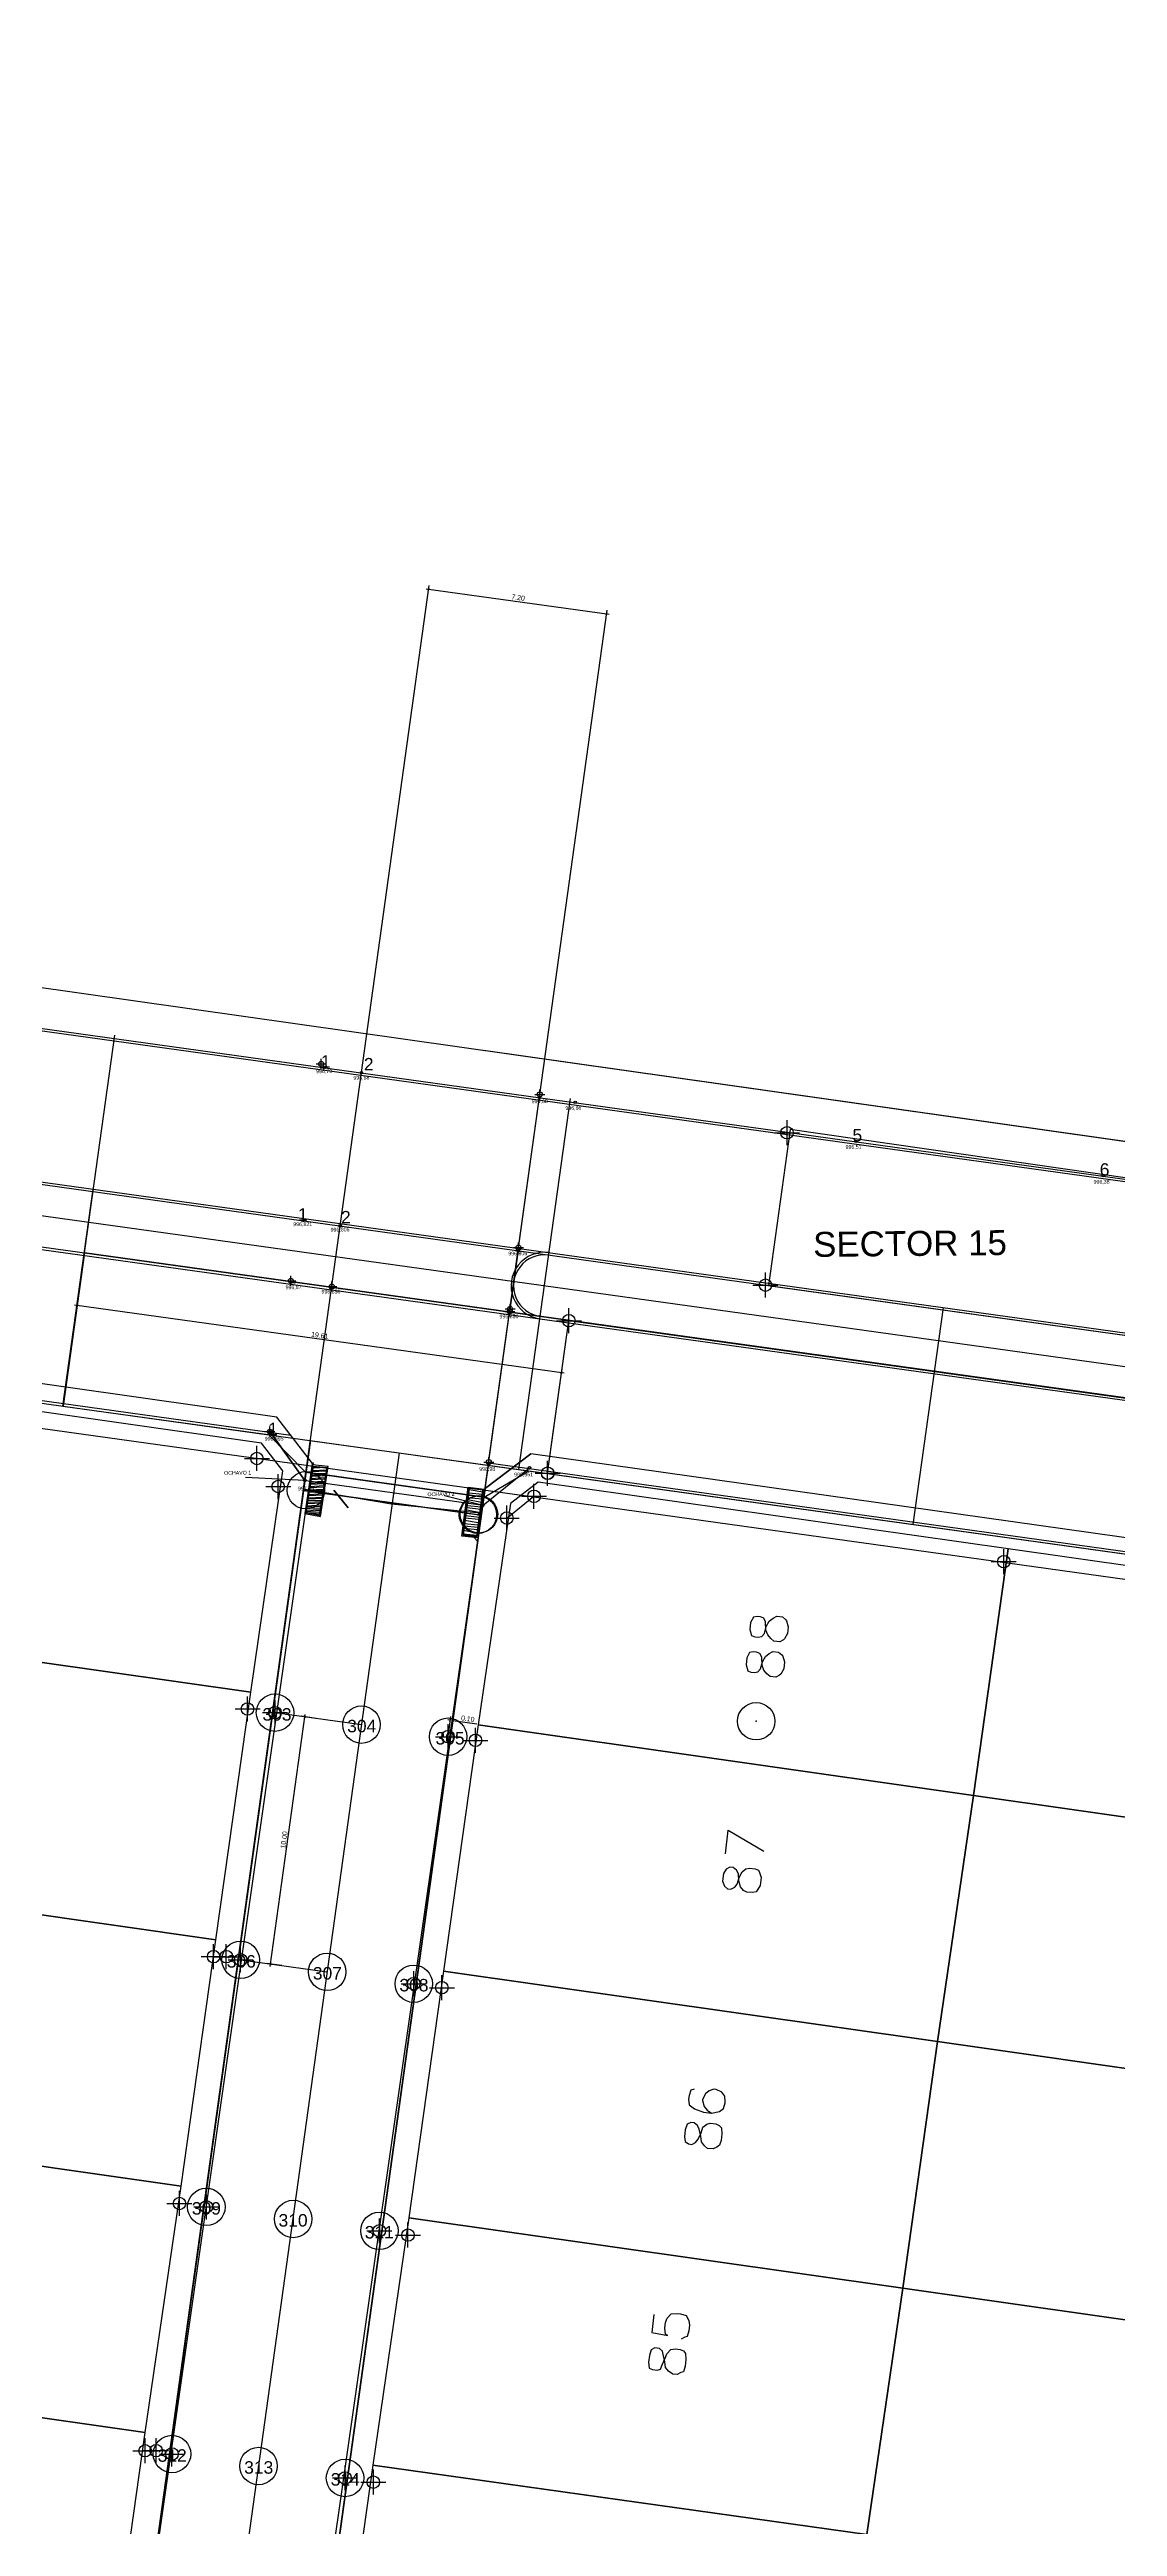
# Model space of a CAD drawing. Header units: metres. Extents: x -977055 to 805873, y -1033982 to 242021.
# Drawn here: x 799 to 841.8, y 1008.1 to 1107.4 of the extents above; entities that cross this region are included whole.
import ezdxf

# ---------------------------------------------------------------- set-up
doc = ezdxf.new("R2010")
doc.units = ezdxf.units.M
doc.header["$PDMODE"] = 32
doc.header["$PDSIZE"] = 1.5
for name, color, linetype in [('12-CONDICIONES EXISTENTES', 2, 'Continuous'), ('C-ROAD-PROF-TEXT', 11, 'Continuous'), ('linea 1', 1, 'Continuous'), ('LOTE 243', 6, 'Continuous'), ('puntos nov 7', 50, 'Continuous'), ('PUNTOS V', 4, 'Continuous'), ('V-NODE', 1, 'Continuous')]:
    doc.layers.add(name, color=color, linetype=linetype)
doc.layers.add('PDF2_area escolar', color=7, linetype='Continuous', true_color=0x989898)
doc.layers.add('PDF_Geometry', color=7, linetype='Continuous', true_color=0x797979)
doc.styles.add('CITY2', font='stylu.ttf', dxfattribs={"height": 0.2})
doc.styles.get("Standard").update_dxf_attribs({"font": 'arial.ttf'})
doc.dimstyles.new('COTAS2', dxfattribs={"dimtxt": 0.02, "dimasz": 0.1, "dimexe": 0.15, "dimexo": 0.08, "dimgap": 0.05, "dimtad": 1, "dimzin": 0, "dimdsep": 46, "dimtxsty": 'CITY2', "dimblk": 'ARCHTICK', "dimcen": 1, "dimdle": 0.1, "dimclrd": 1, "dimclre": 1, "dimclrt": 2, "dimadec": 0, "dimazin": 0, "dimtfac": 1, "dimtofl": 0, "dimtmove": 0, "dimatfit": 3, "dimldrblk": 'ARCHTICK', "dimfxl": 0.18, "dimtolj": 1, "dimtzin": 0, "dimarcsym": 0})

# ---------------------------------------------------------------- blocks, each defined once
blk = doc.blocks.new('*U274')
at = {"color": 0, "linetype": 'ByBlock', "lineweight": -2, "transparency": 16777216}
for p, q in [((-1, 0), (1, 0)), ((0, -1), (0, 1))]:
    blk.add_line(p, q, dxfattribs=at)
blk.add_circle((0, 0), 0.5, dxfattribs=at)
blk = doc.blocks.new('*U289', base_point=(806.114, 1030.946, 997.411))
at = {"layer": 'V-NODE', "color": 50, "lineweight": -2, "xscale": 0.5, "yscale": 0.5, "zscale": 0.5}
blk.add_blockref('*U274', (806.114, 1030.946, 997.411), dxfattribs=at)
blk = doc.blocks.new('*U292', base_point=(806.114, 1030.946, 998.411))
at = {"layer": 'V-NODE', "color": 50, "lineweight": -2, "xscale": 0.5, "yscale": 0.5, "zscale": 0.5}
blk.add_blockref('*U274', (806.114, 1030.946, 998.411), dxfattribs=at)
blk = doc.blocks.new('*U295', base_point=(803.302, 1011.148, 999.614))
at = {"layer": 'V-NODE', "color": 50, "lineweight": -2, "xscale": 0.5, "yscale": 0.5, "zscale": 0.5}
blk.add_blockref('*U274', (803.302, 1011.148, 999.614), dxfattribs=at)
blk = doc.blocks.new('*U604', base_point=(817.352, 1048.527, 997.672))
at = {"layer": 'V-NODE', "color": 50, "lineweight": -2, "xscale": 0.5, "yscale": 0.5, "zscale": 0.5}
blk.add_blockref('*U274', (817.352, 1048.527, 997.672), dxfattribs=at)
blk = doc.blocks.new('*U607', base_point=(808.195, 1049.79, 997.581))
at = {"layer": 'V-NODE', "color": 50, "lineweight": -2, "xscale": 0.5, "yscale": 0.5, "zscale": 0.5}
blk.add_blockref('*U274', (808.195, 1049.79, 997.581), dxfattribs=at)
blk = doc.blocks.new('*U610', base_point=(806.965, 1040.877, 997.925))
at = {"layer": 'V-NODE', "color": 50, "lineweight": -2, "xscale": 0.5, "yscale": 0.5, "zscale": 0.5}
blk.add_blockref('*U274', (806.965, 1040.877, 997.925), dxfattribs=at)
blk = doc.blocks.new('*U613', base_point=(816.099, 1039.616, 998.069))
at = {"layer": 'V-NODE', "color": 50, "lineweight": -2, "xscale": 0.5, "yscale": 0.5, "zscale": 0.5}
blk.add_blockref('*U274', (816.099, 1039.616, 998.069), dxfattribs=at)
blk = doc.blocks.new('*U616', base_point=(814.753, 1029.702, 998.631))
at = {"layer": 'V-NODE', "color": 50, "lineweight": -2, "xscale": 0.5, "yscale": 0.5, "zscale": 0.5}
blk.add_blockref('*U274', (814.753, 1029.702, 998.631), dxfattribs=at)
blk = doc.blocks.new('*U619', base_point=(805.605, 1030.95, 998.439))
at = {"layer": 'V-NODE', "color": 50, "lineweight": -2, "xscale": 0.5, "yscale": 0.5, "zscale": 0.5}
blk.add_blockref('*U274', (805.605, 1030.95, 998.439), dxfattribs=at)
blk = doc.blocks.new('*U622', base_point=(804.237, 1021.056, 999.042))
at = {"layer": 'V-NODE', "color": 50, "lineweight": -2, "xscale": 0.5, "yscale": 0.5, "zscale": 0.5}
blk.add_blockref('*U274', (804.237, 1021.056, 999.042), dxfattribs=at)
blk = doc.blocks.new('*U625', base_point=(813.392, 1019.788, 999.126))
at = {"layer": 'V-NODE', "color": 50, "lineweight": -2, "xscale": 0.5, "yscale": 0.5, "zscale": 0.5}
blk.add_blockref('*U274', (813.392, 1019.788, 999.126), dxfattribs=at)
blk = doc.blocks.new('*U628', base_point=(812.007, 1009.887, 999.894))
at = {"layer": 'V-NODE', "color": 50, "lineweight": -2, "xscale": 0.5, "yscale": 0.5, "zscale": 0.5}
blk.add_blockref('*U274', (812.007, 1009.887, 999.894), dxfattribs=at)
blk = doc.blocks.new('*U631', base_point=(802.866, 1011.144, 999.686))
at = {"layer": 'V-NODE', "color": 50, "lineweight": -2, "xscale": 0.5, "yscale": 0.5, "zscale": 0.5}
blk.add_blockref('*U274', (802.866, 1011.144, 999.686), dxfattribs=at)
blk = doc.blocks.new('*U883', base_point=(808.067, 1040.728, 997.38))
at = {"layer": 'V-NODE', "color": 50, "lineweight": -2, "xscale": 0.5, "yscale": 0.5, "zscale": 0.5}
blk.add_blockref('*U274', (808.067, 1040.728, 997.38), dxfattribs=at)
blk = doc.blocks.new('*U886', base_point=(815, 1039.765, 997.38))
at = {"layer": 'V-NODE', "color": 50, "lineweight": -2, "xscale": 0.5, "yscale": 0.5, "zscale": 0.5}
blk.add_blockref('*U274', (815, 1039.765, 997.38), dxfattribs=at)
blk = doc.blocks.new('*U889', base_point=(806.69, 1030.82, 997.84))
at = {"layer": 'V-NODE', "color": 50, "lineweight": -2, "xscale": 0.5, "yscale": 0.5, "zscale": 0.5}
blk.add_blockref('*U274', (806.69, 1030.82, 997.84), dxfattribs=at)
blk = doc.blocks.new('*U892', base_point=(813.625, 1029.863, 997.84))
at = {"layer": 'V-NODE', "color": 50, "lineweight": -2, "xscale": 0.5, "yscale": 0.5, "zscale": 0.5}
blk.add_blockref('*U274', (813.625, 1029.863, 997.84), dxfattribs=at)
blk = doc.blocks.new('*U895', base_point=(805.315, 1020.918, 998.46))
at = {"layer": 'V-NODE', "color": 50, "lineweight": -2, "xscale": 0.5, "yscale": 0.5, "zscale": 0.5}
blk.add_blockref('*U274', (805.315, 1020.918, 998.46), dxfattribs=at)
blk = doc.blocks.new('*U898', base_point=(812.249, 1019.958, 998.46))
at = {"layer": 'V-NODE', "color": 50, "lineweight": -2, "xscale": 0.5, "yscale": 0.5, "zscale": 0.5}
blk.add_blockref('*U274', (812.249, 1019.958, 998.46), dxfattribs=at)
blk = doc.blocks.new('*U901', base_point=(803.939, 1011.013, 999.09))
at = {"layer": 'V-NODE', "color": 50, "lineweight": -2, "xscale": 0.5, "yscale": 0.5, "zscale": 0.5}
blk.add_blockref('*U274', (803.939, 1011.013, 999.09), dxfattribs=at)
blk = doc.blocks.new('*U904', base_point=(810.873, 1010.053, 999.09))
at = {"layer": 'V-NODE', "color": 50, "lineweight": -2, "xscale": 0.5, "yscale": 0.5, "zscale": 0.5}
blk.add_blockref('*U274', (810.873, 1010.053, 999.09), dxfattribs=at)
blk = doc.blocks.new('*U1156', base_point=(837.267, 1046.782, 997.875))
at = {"layer": 'V-NODE', "color": 50, "lineweight": -2, "xscale": 0.5, "yscale": 0.5, "zscale": 0.5}
blk.add_blockref('*U274', (837.267, 1046.782, 997.875), dxfattribs=at)
blk = doc.blocks.new('*U1159', base_point=(818.441, 1049.399, 997.709))
at = {"layer": 'V-NODE', "color": 50, "lineweight": -2, "xscale": 0.5, "yscale": 0.5, "zscale": 0.5}
blk.add_blockref('*U274', (818.441, 1049.399, 997.709), dxfattribs=at)
blk = doc.blocks.new('*U1162', base_point=(807.341, 1050.917, 997.509))
at = {"layer": 'V-NODE', "color": 50, "lineweight": -2, "xscale": 0.5, "yscale": 0.5, "zscale": 0.5}
blk.add_blockref('*U274', (807.341, 1050.917, 997.509), dxfattribs=at)
blk = doc.blocks.new('base')
at = {"layer": 'PDF_Geometry', "lineweight": 25, "extrusion": (-0.000787417, 0.063364, 0.99799), "elevation": 0.026}
for points in [[(-314.355, -197.288), (-299.601, -195.681), (-292.744, -194.188), (-282.663, -192.111), (-274.476, -190.361), (-258.037, -185.154), (-248.029, -180.61), (-240.539, -177.71), (-228.643, -174.042), (-222.733, -172.714), (-217.384, -171.04), (-209.935, -169.248), (-202.16, -164.759), (-196.196, -160.284), (-195.073, -159.817), (-178.095, -157.457), (-154.298, -156.614), (-136.667, -154.611), (-124.436, -153.164), (-118.066, -151.474), (-100.79, -146.646), (-80.955, -140.967), (-73.385, -139.328), (-61.694, -135.822), (-40.504, -131.604), (-37.727, -130.872), (-17.661, -129.441), (1.311, -127.461), (21.092, -124.929), (41.006, -122.83), (47.376, -123.458), (63.592, -123.186), (81.402, -124.312), (85.639, -96.072), (88.705, -66.393), (92.811, -40.781), (97.16, -22.386), (100.596, -1.562), (102.483, 8.32), (109.691, 37.361), (117.528, 76.62), (126.217, 115.638), (131.513, 149.592), (134.682, 173.973), (136.916, 195.591), (139.956, 229.678), (141.558, 250.676), (142.614, 271.37), (143.252, 283.21), (147.066, 312.938), (152.58, 355.631), (153.554, 396.042), (150.869, 418.02), (151.777, 438.639), (150.959, 458.028), (151.777, 438.639), (150.869, 418.02), (153.554, 396.042), (152.58, 355.631), (147.066, 312.938), (143.252, 283.21), (142.614, 271.37), (141.558, 250.676), (139.956, 229.678), (136.916, 195.591), (134.682, 173.973), (131.513, 149.592), (126.217, 115.638), (117.528, 76.62), (109.691, 37.361), (102.483, 8.32), (100.596, -1.562), (97.16, -22.386), (92.811, -40.781), (88.705, -66.393), (85.639, -96.072), (81.402, -124.312), (63.592, -123.186), (47.376, -123.458), (41.006, -122.83), (21.092, -124.929), (1.311, -127.461), (-17.661, -129.441), (-37.727, -130.872), (-40.504, -131.604), (-61.694, -135.822), (-73.385, -139.328), (-80.955, -140.967), (-100.79, -146.646), (-118.066, -151.474), (-124.436, -153.164), (-136.667, -154.611), (-154.298, -156.614), (-178.095, -157.457), (-195.073, -159.817), (-196.196, -160.284), (-202.16, -164.759), (-209.935, -169.248), (-217.384, -171.04), (-222.733, -172.714), (-228.643, -174.042), (-240.539, -177.71), (-248.029, -180.61), (-258.037, -185.154), (-274.476, -190.361), (-282.663, -192.111), (-292.744, -194.188), (-299.601, -195.681), (-314.355, -197.288), (-312.178, -178.446), (-309.146, -157.898), (-306.876, -132.899), (-305.823, -118.002), (-298.643, -78.802), (-291.055, -45.077), (-282.252, -15.116), (-275.645, 10.473), (-270.319, 33.898), (-263.825, 63.164), (-258.15, 86.408), (-284.424, 123.888)], [(90.41, -55.701), (23.541, -45.327), (22.42, -46.165), (14.042, -106.087)], [(129.33, 446.993), (130.719, 376.627), (119.722, 267.265), (72.738, -35.348), (74.134, -37.232), (92.979, -40.152)], [(76.721, 35.815), (75.319, 37.653), (36.902, 43.626), (35.023, 42.276), (24.12, -27.822), (25.516, -29.706), (63.985, -35.639), (65.818, -34.283)], [(75.319, 37.653), (76.721, 35.815), (65.818, -34.283), (63.985, -35.639)], [(72.703, -35.252), (73.02, -33.389), (72.477, -33.277), (72.154, -35.185), (72.76, -35.166)], [(72.815, -34.709), (72.255, -34.734)], [(72.809, -34.754), (72.25, -34.78)], [(72.798, -34.846), (72.239, -34.871)], [(72.793, -34.891), (72.233, -34.917)], [(72.787, -34.937), (72.228, -34.962)], [(72.776, -35.029), (72.171, -35.048)], [(72.771, -35.074), (72.165, -35.094)], [(72.708, -35.206), (72.474, -35.224)], [(72.976, -33.754), (72.371, -33.774)], [(72.97, -33.8), (72.365, -33.82)], [(72.914, -33.886), (72.36, -33.865)], [(72.908, -33.932), (72.349, -33.957)], [(72.903, -33.977), (72.343, -34.003)], [(72.892, -34.069), (72.332, -34.094)], [(72.886, -34.114), (72.327, -34.14)], [(72.875, -34.206), (72.316, -34.231)], [(72.87, -34.252), (72.31, -34.277)], [(72.864, -34.297), (72.305, -34.323)], [(72.853, -34.389), (72.294, -34.414)], [(72.848, -34.434), (72.288, -34.46)], [(72.837, -34.526), (72.277, -34.551)], [(72.831, -34.571), (72.272, -34.597)], [(72.826, -34.617), (72.266, -34.643)], [(65.92, -34.203), (66.191, -32.334), (66.74, -32.4), (66.468, -34.269)], [(65.992, -33.608), (66.54, -33.674)], [(65.981, -33.7), (66.524, -33.812)], [(65.964, -33.837), (66.513, -33.903)], [(65.953, -33.928), (66.501, -33.994)], [(65.942, -34.02), (66.49, -34.086)], [(65.931, -34.111), (66.474, -34.223)], [(73.015, -33.434), (72.455, -33.46)], [(73.009, -33.48), (72.45, -33.505)], [(72.998, -33.571), (72.444, -33.551)], [(72.993, -33.617), (72.433, -33.642)], [(72.987, -33.663), (72.382, -33.683)], [(72.883, -33.372), (72.466, -33.368)], [(72.568, -33.288), (72.472, -33.322)], [(66.158, -32.608), (66.707, -32.674)], [(66.147, -32.7), (66.696, -32.766)], [(66.136, -32.791), (66.685, -32.857)], [(66.125, -32.883), (66.668, -32.994)], [(66.109, -33.02), (66.657, -33.086)], [(66.052, -33.106), (66.646, -33.177)], [(66.041, -33.197), (66.59, -33.263)], [(66.03, -33.288), (66.573, -33.4)], [(66.014, -33.425), (66.562, -33.492)], [(66.003, -33.517), (66.551, -33.583)], [(66.186, -32.38), (66.734, -32.446)], [(66.175, -32.471), (66.718, -32.583)], [(56.381, -19.467), (56.265, -20.426), (54.839, -19.559)], [(57.749, -10.033), (57.892, -10.003), (57.965, -9.78), (57.982, -9.643), (57.963, -9.409), (57.751, -9.245), (57.397, -9.109), (57.077, -9.071), (56.746, -9.123), (56.592, -9.244), (56.519, -9.467), (56.514, -9.513), (56.532, -9.747), (56.652, -9.9), (56.87, -10.019), (56.961, -10.03), (57.155, -9.961), (57.309, -9.84), (57.428, -9.623), (57.433, -9.577), (57.369, -9.338), (57.249, -9.184), (57.077, -9.071)], [(59.485, -1.014), (59.573, -0.283), (58.939, -0.16), (59.025, -0.217), (59.043, -0.451), (59.015, -0.679), (58.948, -0.856), (58.788, -1.023), (58.554, -1.041), (58.417, -1.024), (58.194, -0.951), (58.079, -0.752), (58.055, -0.563), (58.083, -0.335), (58.156, -0.112), (58.253, -0.077), (58.401, -0.002)]]:
    blk.add_lwpolyline(points, dxfattribs=at)
for points in [[(93.203, -39.066), (95.489, -29.326), (75.324, -26.2), (73.93, -35.075), (74.768, -36.196)], [(72.743, -35.303), (73.071, -33.348), (72.437, -33.226), (72.103, -35.226)], [(72.477, -33.277), (73.02, -33.389), (72.703, -35.252), (72.154, -35.185)], [(65.869, -34.243), (66.151, -32.283), (66.791, -32.36), (66.509, -34.32)], [(66.74, -32.4), (66.191, -32.334), (65.92, -34.203), (66.468, -34.269)], [(46.42, -21.698), (44.906, -31.578), (63.706, -34.492), (64.827, -33.653), (66.221, -24.779)], [(26.666, -18.622), (25.312, -27.548), (26.151, -28.669), (44.906, -31.578), (46.42, -21.698)], [(95.489, -29.326), (97.16, -22.386), (97.599, -19.517), (76.844, -16.275), (75.324, -26.2)], [(55.296, -28.471), (55.232, -28.231), (55.1, -28.169), (54.963, -28.153), (54.821, -28.182), (54.713, -28.308), (54.634, -28.577), (54.515, -28.794), (54.361, -28.915), (54.213, -28.99), (53.985, -28.962), (53.859, -28.854), (53.818, -28.803), (53.755, -28.563), (53.788, -28.289), (53.907, -28.072), (53.958, -28.031), (54.106, -27.957), (54.334, -27.984), (54.461, -28.092), (54.581, -28.246), (54.651, -28.44), (54.658, -28.765), (54.733, -28.913), (54.864, -28.975), (55.001, -28.992), (55.144, -28.963), (55.263, -28.745)], [(55.467, -27.054), (55.403, -26.814), (55.271, -26.752), (55.134, -26.736), (54.991, -26.765), (54.884, -26.891), (54.805, -27.16), (54.686, -27.377), (54.532, -27.498), (54.384, -27.573), (54.156, -27.545), (54.029, -27.437), (53.989, -27.386), (53.925, -27.147), (53.958, -26.872), (54.077, -26.655), (54.129, -26.615), (54.277, -26.54), (54.505, -26.567), (54.631, -26.675), (54.752, -26.829), (54.821, -27.023), (54.828, -27.348), (54.903, -27.496), (55.035, -27.558), (55.172, -27.575), (55.315, -27.546), (55.434, -27.328)], [(47.981, -11.824), (46.42, -21.698), (66.221, -24.779), (67.736, -14.899)], [(28.227, -8.748), (26.666, -18.622), (46.42, -21.698), (47.981, -11.824)], [(97.599, -19.517), (99.251, -9.654), (78.359, -6.395), (76.844, -16.275)], [(56.513, -18.37), (56.444, -18.176), (56.317, -18.068), (56.18, -18.051), (56.032, -18.126), (55.924, -18.252), (55.846, -18.521), (55.727, -18.739), (55.573, -18.859), (55.43, -18.888), (55.202, -18.861), (55.07, -18.799), (55.035, -18.702), (54.966, -18.508), (55.005, -18.188), (55.118, -18.016), (55.175, -17.93), (55.317, -17.901), (55.546, -17.928), (55.678, -17.991), (55.798, -18.144), (55.862, -18.384), (55.875, -18.664), (55.95, -18.812), (56.076, -18.92), (56.213, -18.936), (56.361, -18.861), (56.474, -18.69)], [(49.496, -1.944), (47.981, -11.824), (67.736, -14.899), (69.25, -5.019)], [(29.742, 1.132), (28.227, -8.748), (47.981, -11.824), (49.496, -1.944)], [(99.251, -9.654), (100.596, -1.562), (100.948, 0.204), (79.92, 3.48), (78.359, -6.395)], [(58.163, -8.135), (58.14, -7.947), (58.014, -7.839), (57.876, -7.822), (57.728, -7.897), (57.62, -8.023), (57.496, -8.286), (57.423, -8.509), (57.269, -8.63), (57.126, -8.659), (56.898, -8.632), (56.766, -8.569), (56.686, -8.467), (56.668, -8.233), (56.701, -7.959), (56.768, -7.781), (56.871, -7.701), (57.019, -7.626), (57.248, -7.654), (57.374, -7.762), (57.494, -7.915), (57.512, -8.149), (57.571, -8.435), (57.646, -8.583), (57.772, -8.691), (57.909, -8.707), (58.057, -8.632), (58.13, -8.409)], [(51.057, 7.931), (49.496, -1.944), (69.25, -5.019), (70.817, 4.901)], [(31.257, 11.012), (29.742, 1.132), (49.496, -1.944), (51.057, 7.931)], [(100.948, 0.204), (102.483, 8.32), (102.92, 10.029), (81.434, 13.36), (79.92, 3.48)], [(59.716, 0.906), (59.698, 1.14), (59.567, 1.202), (59.384, 1.224), (59.241, 1.195), (59.173, 1.018), (59.049, 0.754), (58.981, 0.577), (58.822, 0.411), (58.634, 0.387), (58.451, 0.409), (58.319, 0.471), (58.239, 0.574), (58.221, 0.808), (58.254, 1.082), (58.327, 1.305), (58.424, 1.34), (58.572, 1.415), (58.755, 1.393), (58.927, 1.279), (59.047, 1.125), (59.065, 0.891), (59.124, 0.606), (59.153, 0.464), (59.279, 0.356), (59.462, 0.334), (59.61, 0.408), (59.683, 0.632)], [(52.572, 17.811), (51.057, 7.931), (70.817, 4.901), (72.332, 14.781)]]:
    blk.add_lwpolyline(points, close=True, dxfattribs=at)
at = {"layer": 'PDF_Geometry', "color": 2, "lineweight": 40, "extrusion": (-0.000787417, 0.063364, 0.99799), "elevation": 0.026}
for points in [[(72.697, -35.297), (72.732, -35.394)], [(71.331, -33.556), (71.893, -34.273)], [(66.168, -32.146), (66.288, -32.299)]]:
    blk.add_lwpolyline(points, dxfattribs=at)
blk = doc.blocks.new('_ArchTick')
at = {"color": 0, "linetype": 'ByBlock', "const_width": 0.15}
blk.add_lwpolyline([(-0.5, -0.5), (0.5, 0.5)], dxfattribs=at)
blk = doc.blocks.new('*D3495')
at = {"layer": 'Defpoints', "color": 0, "transparency": 16777216}
for p in [(815.191, 1040.412), (815, 1039.765, 997.581), (815.099, 1039.751, 997.581)]:
    blk.add_point(p, dxfattribs=at)
at = {"layer": 'PUNTOS V', "color": 1, "lineweight": -2, "transparency": 16777216}
for p, q in [((815.092, 1040.426), (814.993, 1040.44)), ((815.191, 1040.412), (816.153, 1040.279))]:
    blk.add_line(p, q, dxfattribs=at)
at = {"layer": 'PUNTOS V', "color": 1, "linetype": 'Continuous', "lineweight": -2, "transparency": 16777216}
for p, q in [((815.011, 1039.844), (815.113, 1040.575)), ((815.11, 1039.83), (815.212, 1040.561))]:
    blk.add_line(p, q, dxfattribs=at)
at = {"layer": 'PUNTOS V', "color": 1, "lineweight": -2, "transparency": 16777216, "xscale": 0.1, "yscale": 0.1, "zscale": 0.1}
for p, rotation in [((815.092, 1040.426), 352.0910911507268), ((815.191, 1040.412), 172.0910911507267)]:
    blk.add_blockref('_ArchTick', p, dxfattribs=dict(at, rotation=rotation))
at = {"layer": 'PUNTOS V', "color": 2, "transparency": 16777216, "insert": (815.792, 1040.484), "char_height": 0.2, "attachment_point": 5, "rotation": 352.09109, "style": 'CITY2'}
blk.add_mtext('\\A1;0.10', dxfattribs=at)
blk = doc.blocks.new('*D3618')
at = {"layer": 'Defpoints', "color": 0, "transparency": 16777216}
for p in [(809.266, 1040.561), (809.8, 1040.487, 997.925), (808.424, 1030.582, 997.925)]:
    blk.add_point(p, dxfattribs=at)
at = {"layer": 'PUNTOS V', "color": 1, "lineweight": -2, "transparency": 16777216}
blk.add_line((807.877, 1030.557), (809.28, 1040.66), dxfattribs=at)
at = {"layer": 'PUNTOS V', "color": 1, "linetype": 'Continuous', "lineweight": -2, "transparency": 16777216}
for p, q in [((809.721, 1040.498), (809.118, 1040.582)), ((808.345, 1030.593), (807.742, 1030.677))]:
    blk.add_line(p, q, dxfattribs=at)
at = {"layer": 'PUNTOS V', "color": 1, "lineweight": -2, "transparency": 16777216, "xscale": 0.1, "yscale": 0.1, "zscale": 0.1}
for p, rotation in [((809.266, 1040.561), 82.0910911507743), ((807.89, 1030.656), 262.0910911507743)]:
    blk.add_blockref('_ArchTick', p, dxfattribs=dict(at, rotation=rotation))
at = {"layer": 'PUNTOS V', "color": 2, "transparency": 16777216, "insert": (808.426, 1035.63), "char_height": 0.2, "attachment_point": 5, "rotation": 82.09109, "style": 'CITY2'}
blk.add_mtext('\\A1;10.00', dxfattribs=at)
blk = doc.blocks.new('*U4553')
at = {"color": 0, "linetype": 'ByBlock', "lineweight": -2, "transparency": 16777216}
for p, q in [((-1, 0), (1, 0)), ((0, -1), (0, 1))]:
    blk.add_line(p, q, dxfattribs=at)
blk.add_circle((0, 0), 0.5, dxfattribs=at)
blk = doc.blocks.new('*U4559', base_point=(816.63, 1050.77, 996.98))
at = {"layer": 'V-NODE', "lineweight": -2, "xscale": 0.2, "yscale": 0.2, "zscale": 0.2}
blk.add_blockref('*U4553', (816.63, 1050.77, 996.98), dxfattribs=at)
blk = doc.blocks.new('*U4565', base_point=(807.865, 1051.991, 996.995))
at = {"layer": 'V-NODE', "lineweight": -2, "xscale": 0.2, "yscale": 0.2, "zscale": 0.2}
blk.add_blockref('*U4553', (807.865, 1051.991, 996.995), dxfattribs=at)
blk = doc.blocks.new('*U4568', base_point=(810.339, 1057.805, 996.856))
at = {"layer": 'V-NODE', "lineweight": -2, "xscale": 0.2, "yscale": 0.2, "zscale": 0.2}
blk.add_blockref('*U4553', (810.339, 1057.805, 996.856), dxfattribs=at)
blk = doc.blocks.new('*U4571', base_point=(808.704, 1058.033, 996.87))
at = {"layer": 'V-NODE', "lineweight": -2, "xscale": 0.2, "yscale": 0.2, "zscale": 0.2}
blk.add_blockref('*U4553', (808.704, 1058.033, 996.87), dxfattribs=at)
blk = doc.blocks.new('*U4574', base_point=(817.47, 1056.812, 996.856))
at = {"layer": 'V-NODE', "lineweight": -2, "xscale": 0.2, "yscale": 0.2, "zscale": 0.2}
blk.add_blockref('*U4553', (817.47, 1056.812, 996.856), dxfattribs=at)
blk = doc.blocks.new('*U4577', base_point=(817.483, 1056.911, 996.856))
at = {"layer": 'V-NODE', "lineweight": -2, "xscale": 0.2, "yscale": 0.2, "zscale": 0.2}
blk.add_blockref('*U4553', (817.483, 1056.911, 996.856), dxfattribs=at)
blk = doc.blocks.new('*U4589', base_point=(809.913, 1066.729, 996.7))
at = {"layer": 'V-NODE', "lineweight": -2, "xscale": 0.2, "yscale": 0.2, "zscale": 0.2}
blk.add_blockref('*U4553', (809.913, 1066.729, 996.7), dxfattribs=at)
blk = doc.blocks.new('*U4592', base_point=(818.678, 1065.508, 996.68))
at = {"layer": 'V-NODE', "lineweight": -2, "xscale": 0.2, "yscale": 0.2, "zscale": 0.2}
blk.add_blockref('*U4553', (818.678, 1065.508, 996.68), dxfattribs=at)
blk = doc.blocks.new('*U4601', base_point=(817.825, 1059.367, 996.806))
at = {"layer": 'V-NODE', "lineweight": -2, "xscale": 0.2, "yscale": 0.2, "zscale": 0.2}
blk.add_blockref('*U4553', (817.825, 1059.367, 996.806), dxfattribs=at)
blk = doc.blocks.new('*U4768')
at = {"color": 0, "linetype": 'ByBlock', "lineweight": -2, "transparency": 16777216}
for p, q in [((-1, 0), (1, 0)), ((0, -1), (0, 1))]:
    blk.add_line(p, q, dxfattribs=at)
blk.add_circle((0, 0), 0.5, dxfattribs=at)
blk = doc.blocks.new('*U4770', base_point=(818.989, 1050.325, 997.271))
at = {"layer": 'V-NODE', "color": 3, "lineweight": -2, "xscale": 0.5, "yscale": 0.5, "zscale": 0.5}
blk.add_blockref('*U4768', (818.989, 1050.325, 997.271), dxfattribs=at)
blk = doc.blocks.new('*U4773', base_point=(828.582, 1063.97, 996.881))
at = {"layer": 'V-NODE', "color": 3, "lineweight": -2, "xscale": 0.5, "yscale": 0.5, "zscale": 0.5}
blk.add_blockref('*U4768', (828.582, 1063.97, 996.881), dxfattribs=at)
blk = doc.blocks.new('*U4774', base_point=(827.718, 1057.863, 996.93))
at = {"layer": 'V-NODE', "color": 3, "lineweight": -2, "xscale": 0.5, "yscale": 0.5, "zscale": 0.5}
blk.add_blockref('*U4768', (827.718, 1057.863, 996.93), dxfattribs=at)
blk = doc.blocks.new('*U4775', base_point=(819.841, 1056.436, 997.217))
at = {"layer": 'V-NODE', "color": 3, "lineweight": -2, "xscale": 0.5, "yscale": 0.5, "zscale": 0.5}
blk.add_blockref('*U4768', (819.841, 1056.436, 997.217), dxfattribs=at)
blk = doc.blocks.new('*U4776', base_point=(818.988, 1050.321, 997.256))
at = {"layer": 'V-NODE', "color": 3, "lineweight": -2, "xscale": 0.5, "yscale": 0.5, "zscale": 0.5}
blk.add_blockref('*U4768', (818.988, 1050.321, 997.256), dxfattribs=at)
blk = doc.blocks.new('*D4933')
at = {"color": 1, "lineweight": -2, "transparency": 16777216}
blk.add_line((819.647, 1054.332), (800.028, 1057.065), dxfattribs=at)
at = {"color": 1, "linetype": 'Continuous', "lineweight": -2, "transparency": 16777216}
for p, q in [((800.125, 1057.034), (800.148, 1057.199)), ((819.546, 1054.329), (819.569, 1054.494))]:
    blk.add_line(p, q, dxfattribs=at)
at = {"layer": 'Defpoints', "color": 0, "transparency": 16777216}
for p in [(800.114, 1056.955, 997.203), (800.127, 1057.051), (819.535, 1054.249, 997.254)]:
    blk.add_point(p, dxfattribs=at)
at = {"color": 1, "lineweight": -2, "transparency": 16777216, "xscale": 0.1, "yscale": 0.1, "zscale": 0.1}
for p, rotation in [((800.127, 1057.051), 172.0696829134743), ((819.548, 1054.345), 352.0696829134744)]:
    blk.add_blockref('_ArchTick', p, dxfattribs=dict(at, rotation=rotation))
at = {"color": 2, "transparency": 16777216, "insert": (809.859, 1055.85), "char_height": 0.2, "attachment_point": 5, "rotation": 352.06968, "style": 'CITY2'}
blk.add_mtext('\\A1;19.61', dxfattribs=at)
blk = doc.blocks.new('*D5310')
at = {"color": 1, "linetype": 'Continuous', "lineweight": -2, "transparency": 16777216}
for p, q in [((772.04, 782.12), (814.242, 1085.909)), ((779.172, 781.129), (821.374, 1084.918))]:
    blk.add_line(p, q, dxfattribs=at)
at = {"color": 1, "lineweight": -2, "transparency": 16777216}
blk.add_line((814.123, 1085.774), (821.452, 1084.756), dxfattribs=at)
at = {"layer": 'Defpoints', "color": 0, "transparency": 16777216}
for p in [(821.353, 1084.769), (772.029, 782.041, 997.581), (779.161, 781.05, 997.581)]:
    blk.add_point(p, dxfattribs=at)
at = {"color": 1, "lineweight": -2, "transparency": 16777216, "xscale": 0.1, "yscale": 0.1, "zscale": 0.1}
for p, rotation in [((814.222, 1085.76), 172.0910911507729), ((821.353, 1084.769), 352.0910911507729)]:
    blk.add_blockref('_ArchTick', p, dxfattribs=dict(at, rotation=rotation))
at = {"color": 2, "transparency": 16777216, "insert": (817.809, 1085.421), "char_height": 0.2, "attachment_point": 5, "rotation": 352.09109, "style": 'CITY2'}
blk.add_mtext('\\A1;7.20', dxfattribs=at)

msp = doc.modelspace()

# ---------------------------------------------------------------- linework, layer by layer
at = {"color": 6, "elevation": 998.163}
msp.add_lwpolyline([(954.21746, 1046.58721), (869.07453, 1058.44769), (858.611, 1059.787), (828.71241, 1064.10714), (827.83391, 1057.84181), (858.20959, 1053.61045, -1), (857.86743, 1051.15417), (857.86788, 1051.15411), (800.43381, 1059.15472), (799.57841, 1053.01401), (807.82417, 1051.86537), (809.291, 1050.371), (816.452, 1049.358), (818.23877, 1050.41461)], format="xyb", dxfattribs=at)
at = {"color": 1}
for points, elevation in [([(799.56529, 1053.01584), (800.77665, 1061.71188)], 997.203), ([(809.20307, 1049.6336), (816.33458, 1048.64289), (816.40032, 1049.04604), (818.12497, 1050.43046), (818.98469, 1050.3107), (819.84169, 1056.45119), (800.42069, 1059.15655), (799.56529, 1053.01584), (807.96878, 1051.84523), (809.25922, 1050.03781), (809.20307, 1049.6336)], 997.419), ([(833.63631, 1048.26972), (834.84767, 1056.96575)], 997.203), ([(799.56529, 1053.01584), (807.98294, 1051.84326)], 997.203), ([(816.197, 1048.662), (809.20307, 1049.6336)], 997.419)]:
    msp.add_lwpolyline(points, dxfattribs=dict(at, elevation=elevation))
at = {"color": 6}
for points, elevation in [([(807.82417, 1051.86537), (809.291, 1050.371), (809.188, 1049.697), (812.729, 1049.103), (816.29, 1048.74), (816.452, 1049.358), (818.23877, 1050.41461)], 998.144), ([(807.82417, 1051.86537), (809.291, 1050.371), (809.188, 1049.697), (812.729, 1049.103), (816.29, 1048.74), (816.452, 1049.358), (818.23877, 1050.41461)], 998.163), ([(807.82417, 1051.86537), (809.291, 1050.371), (816.452, 1049.358), (818.23877, 1050.41461)], 998.163), ([(807.82417, 1051.86537), (818.23877, 1050.41461)], 998.163), ([(809.291, 1050.371), (816.452, 1049.358)], 998.163), ([(818.23877, 1050.41461), (858.20376, 1044.84745), (866.869, 1043.709), (905.327, 1038.372), (955.01601, 1031.45227)], 998.163)]:
    msp.add_lwpolyline(points, dxfattribs=dict(at, elevation=elevation))
at = {"elevation": 997.581}
msp.add_lwpolyline([(777.44957, 768.73341), (816.44511, 1049.36051), (809.30523, 1050.36899), (770.31806, 769.72412), (777.44957, 768.73341)], dxfattribs=at)
at = {"color": 6, "elevation": 998.163}
msp.add_lwpolyline([(809.291, 1050.371), (809.188, 1049.697), (812.729, 1049.103), (816.29, 1048.74), (816.452, 1049.358)], close=True, dxfattribs=at)
at = {"layer": '12-CONDICIONES EXISTENTES', "color": 1, "linetype": 'Continuous', "elevation": 997.203}
for points in [[(791.25045, 1069.09682), (860.73248, 1059.41791)], [(791.26425, 1069.19586), (860.34, 1059.57355)], [(790.40884, 1063.05515), (858.20999, 1053.6104)], [(790.42264, 1063.1542), (858.2238, 1053.70944)], [(790.23776, 1061.82701), (858.03895, 1052.38225)], [(790.05288, 1060.49983), (857.85411, 1051.05506)], [(790.06668, 1060.59887), (857.86787, 1051.15411)], [(789.21127, 1054.45816), (808.78634, 1051.73134)], [(789.22507, 1054.55721), (808.70028, 1051.8443)], [(789.07331, 1053.46773), (856.02129, 1044.14182)], [(809.48104, 1051.63457), (856.56954, 1045.0751)], [(816.53138, 1050.75342), (856.62437, 1045.16843)]]:
    msp.add_lwpolyline(points, dxfattribs=at)
at = {"layer": '12-CONDICIONES EXISTENTES', "color": 1, "elevation": 997.254}
msp.add_lwpolyline([(818.989, 1050.321), (819.841, 1056.45128), (857.86649, 1051.1442)], dxfattribs=at)
at = {"layer": '12-CONDICIONES EXISTENTES', "color": 1}
for radius in [1.34, 1.24]:
    msp.add_arc((818.86438, 1057.8393, 997.203), radius, 82.0696829, 262.0882449, dxfattribs=at)
at = {"layer": 'linea 1', "elevation": 997.581}
for points in [[(809.48179, 1051.63995), (770.20279, 768.89443)], [(813.04755, 1051.1446), (773.76855, 768.39907)], [(816.6133, 1050.64924), (777.33431, 767.90372)], [(816.47565, 1049.65839), (816.47322, 1049.64086)], [(816.07096, 1046.74523), (804.93779, 966.60434)]]:
    msp.add_lwpolyline(points, dxfattribs=at)
at = {"layer": 'linea 1'}
for p in [(809.305, 1049.64035, 997.09), (816.23838, 1048.67716, 996.97), (808.06685, 1040.72788, 997.925), (811.532, 1040.2465, 997.925), (815.00026, 1039.76469, 997.581), (827.346, 1040.383, 1039.27), (806.69045, 1030.82006, 997.925), (810.15716, 1030.33846, 997.581), (813.62468, 1029.86275, 997.925), (805.31487, 1020.91811, 997.925), (808.79683, 1020.43441, 997.925), (812.2487, 1019.95786, 997.925), (803.93889, 1011.01323, 997.925), (807.4056, 1010.53163, 997.925), (810.87271, 1010.05298, 997.925)]:
    msp.add_point(p, dxfattribs=at)
at = {"layer": 'LOTE 243', "elevation": 996.782}
msp.add_lwpolyline([(816.42216, 1067.27715), (882.14281, 1057.94888)], dxfattribs=at)
at = {"layer": 'PUNTOS V', "color": 1}
for points, elevation in [([(799.57591, 1053.00874), (801.642, 1067.87586)], 997.581), ([(816.61219, 1050.6412), (818.67828, 1065.50832)], 997.581), ([(817.84143, 1050.47805), (819.90648, 1065.33764)], 997.581), ([(817.80776, 1059.24645), (817.46636, 1056.7899)], 997.581), ([(809.25922, 1050.03781), (807.86472, 1051.99098)], 997.581), ([(816.40032, 1049.04604), (818.2643, 1050.54231)], 997.672), ([(809.25922, 1050.03781), (806.8853, 1050.14792)], 997.581), ([(809.2097, 1050.04469), (816.40032, 1049.04604)], 997.581), ([(817.352, 1048.527), (818.441, 1049.399)], 997.672), ([(808.06685, 1040.72788), (811.53355, 1040.24629)], 997.925), ([(806.69086, 1030.823), (810.15757, 1030.3414)], 997.925)]:
    msp.add_lwpolyline(points, dxfattribs=dict(at, elevation=elevation))
at = {"layer": 'PUNTOS V', "elevation": 1012.915}
msp.add_lwpolyline([(777.26769, 767.42416), (777.26769, 767.42416), (816.43427, 1049.36051), (809.30523, 1050.36899), (770.31806, 769.72412), (768.33485, 754.33331)], dxfattribs=at)
at = {"layer": 'PUNTOS V', "color": 1}
msp.add_lwpolyline([(814.85553, 1049.42567), (816.40032, 1049.04604)], dxfattribs=at)
for centre in [(810.03836, 1066.58605, 996.877), (811.52931, 1066.37877, 996.877), (818.6607, 1065.3872, 997.581), (820.09271, 1065.18826, 997.672), (831.34029, 1063.62458, 996.173), (841.24503, 1062.24759, 996.173), (809.18463, 1060.44511, 996.877), (810.67589, 1060.23795, 996.877), (817.80776, 1059.24645, 997.581), (808.84313, 1057.98874, 996.877), (810.3345, 1057.7814, 996.173), (817.46636, 1056.7899, 996.877), (807.86472, 1051.99098), (818.2643, 1050.54231, 997.581), (809.25922, 1050.03781, 997.581), (816.40032, 1049.04604, 997.672)]:
    msp.add_circle(centre, 0.05, dxfattribs=at)
at = {"layer": 'PUNTOS V', "color": 4}
msp.add_point((816.197, 1048.662, 997.419), dxfattribs=at)

# ---------------------------------------------------------------- block references
at = {"layer": 'PDF2_area escolar'}
msp.add_blockref('base', (882.736, 1016.336, 999.038), dxfattribs=at)
at = {"layer": 'puntos nov 7'}
for name, p in [('*U1162', (807.341, 1050.917, 997.509)), ('*U607', (808.195, 1049.79, 997.581)), ('*U1159', (818.441, 1049.399, 997.709)), ('*U604', (817.352, 1048.527, 997.672)), ('*U1156', (837.267, 1046.782, 997.875)), ('*U610', (806.965, 1040.877, 997.925)), ('*U883', (808.067, 1040.728, 997.38)), ('*U886', (815, 1039.765, 997.38)), ('*U613', (816.099, 1039.616, 998.069)), ('*U619', (805.605, 1030.95, 998.439)), ('*U289', (806.114, 1030.946, 997.411)), ('*U292', (806.114, 1030.946, 998.411)), ('*U889', (806.69, 1030.82, 997.84)), ('*U892', (813.625, 1029.863, 997.84)), ('*U616', (814.753, 1029.702, 998.631)), ('*U622', (804.237, 1021.056, 999.042)), ('*U895', (805.315, 1020.918, 998.46)), ('*U898', (812.249, 1019.958, 998.46)), ('*U625', (813.392, 1019.788, 999.126)), ('*U631', (802.866, 1011.144, 999.686)), ('*U295', (803.302, 1011.148, 999.614)), ('*U901', (803.939, 1011.013, 999.09)), ('*U904', (810.873, 1010.053, 999.09)), ('*U628', (812.007, 1009.887, 999.894))]:
    msp.add_blockref(name, p, dxfattribs=at)
at = {"layer": 'V-NODE'}
for name, p in [('*U4589', (809.913, 1066.729, 996.698)), ('*U4592', (818.678, 1065.508, 996.678)), ('*U4773', (828.582, 1063.97, 996.879)), ('*U4601', (817.825, 1059.367, 996.804)), ('*U4774', (827.718, 1057.863, 996.928)), ('*U4571', (808.704, 1058.033, 996.868)), ('*U4568', (810.339, 1057.805, 996.854)), ('*U4574', (817.47, 1056.812, 996.854)), ('*U4577', (817.483, 1056.911, 996.854)), ('*U4775', (819.841, 1056.436, 997.215)), ('*U4565', (807.865, 1051.991, 996.993)), ('*U4559', (816.63, 1050.77, 996.978)), ('*U4776', (818.988, 1050.321, 997.254)), ('*U4770', (818.989, 1050.325, 997.269))]:
    msp.add_blockref(name, p, dxfattribs=at)

# ---------------------------------------------------------------- texts
at = {"layer": 'C-ROAD-PROF-TEXT', "color": 11, "linetype": 'Continuous', "lineweight": -3, "attachment_point": 8, "rotation": 0.5711077}
for s, insert, char_height in [('{\\C2;996,70}', (810.0391, 1066.33262, 996.877), 0.15), ('{\\C2;1}', (810.10037, 1066.57813, 1993.754), 0.5), ('{\\C2;996,68}', (811.5297, 1066.0684, 996.877), 0.15), ('{\\C2;2}', (811.82328, 1066.4681, 1993.754), 0.5), ('{\\C2;996,68}', (818.67365, 1065.12823, 997.581), 0.15), ('{\\C2;996,66}', (820.02242, 1064.85953, 1995.253), 0.15), ('{\\C2;996,51}', (831.2472, 1063.29902), 0.15), ('{\\C2;5}', (831.40143, 1063.61679, 995.378), 0.5), ('{\\C2;6}', (841.30704, 1062.23967, 1993.05), 0.5), ('{\\C2;996,38}', (841.18587, 1061.90162), 0.15), ('{\\C2;996,821}', (809.1777, 1060.20107, 1994.458), 0.15), ('{\\C2;1}', (809.18393, 1060.44542, 1993.754), 0.5), ('{\\C2;2}', (810.90684, 1060.33538, 1993.754), 0.5), ('{\\C2;996,806}', (810.67233, 1059.98542, 1994.458), 0.15), ('{\\C2;SECTOR 15}', (833.51331, 1059.0179, 1995.253), 1), ('{\\C2;996,806}', (817.7927, 1059.03034, 1995.162), 0.15), ('{\\C2;996,87}', (808.8099, 1057.67293, 997.581), 0.15), ('{\\C2;996,856}', (810.30925, 1057.49838, 997.581), 0.15), ('{\\C2;996,856}', (817.44111, 1056.50688, 998.285), 0.15), ('{\\C2;1}', (807.9894, 1051.8478, 996.877), 0.5), ('{\\C2;996,995}', (808.03035, 1051.60661, 997.581), 0.15), ('{\\C2;OCHAVO 1}', (806.56984, 1050.26527, 996.877), 0.15), ('{\\C2;996,98}', (816.57013, 1050.38869, 997.581), 0.15), ('{\\C2;996,961}', (818.0283, 1050.17167, 1995.253), 0.15), ('{\\C2;997,09}', (809.30554, 1049.60704, 996.877), 0.15), ('{\\C2;OCHAVO 2}', (814.71702, 1049.40832, 996.877), 0.15)]:
    msp.add_mtext(s, dxfattribs=dict(at, insert=insert, char_height=char_height))
at = {"layer": 'linea 1', "char_height": 0.5, "attachment_point": 1}
for s, insert in [('303', (807.56365, 1040.90877, 997.925)), ('304', (810.95774, 1040.4402, 997.925)), ('305', (814.49648, 1039.95165, 997.925)), ('306', (806.13216, 1031.01155, 997.925)), ('307', (809.5829, 1030.53216, 997.581)), ('308', (813.05043, 1030.05644, 997.925)), ('309', (804.73488, 1021.1096, 997.925)), ('310', (808.20732, 1020.63021, 997.925)), ('311', (811.66236, 1020.15323, 997.925)), ('312', (803.36422, 1011.20398, 997.925)), ('313', (806.83134, 1010.72533, 997.925)), ('314', (810.29845, 1010.24667, 997.925))]:
    msp.add_mtext_dynamic_manual_height_columns(s, width=1.32611, gutter_width=12.5, heights=[0], dxfattribs=dict(at, insert=insert))

# ---------------------------------------------------------------- dimensions: what is measured, and where the dimension line sits
at = {"color": 3}
dim = msp.add_aligned_dim(p1=(772.02908, 782.04074, 997.581), p2=(779.16059, 781.05003, 997.581), distance=306.63594, dimstyle='COTAS2', dxfattribs=at)
dim.commit()
dim.dimension.update_dxf_attribs({"geometry": '*D5310', "text_midpoint": (817.80923, 1085.42103)})
at = {"color": 1}
dim = msp.add_aligned_dim(p1=(819.53497, 1054.24933, 997.254), p2=(800.11397, 1056.95469, 997.203), distance=-0.097, dimstyle='COTAS2', dxfattribs=at)
dim.commit()
dim.dimension.update_dxf_attribs({"geometry": '*D4933', "text_midpoint": (809.85906, 1055.85035)})
at = {"layer": 'PUNTOS V', "color": 1}
for p1, p2, distance, picture, middle in [((808.42421, 1030.5822, 997.925), (809.8002, 1040.48708, 997.925), 0.5389, '*D3618', (808.42631, 1035.62993)), ((815.00026, 1039.76469, 997.581), (815.09931, 1039.75093, 997.581), 0.66776, '*D3495', (815.79248, 1040.48387))]:
    dim = msp.add_aligned_dim(p1=p1, p2=p2, distance=distance, dimstyle='COTAS2', dxfattribs=at)
    dim.commit()
    dim.dimension.update_dxf_attribs({"geometry": picture, "text_midpoint": middle})

doc.saveas('drawing.dxf')
